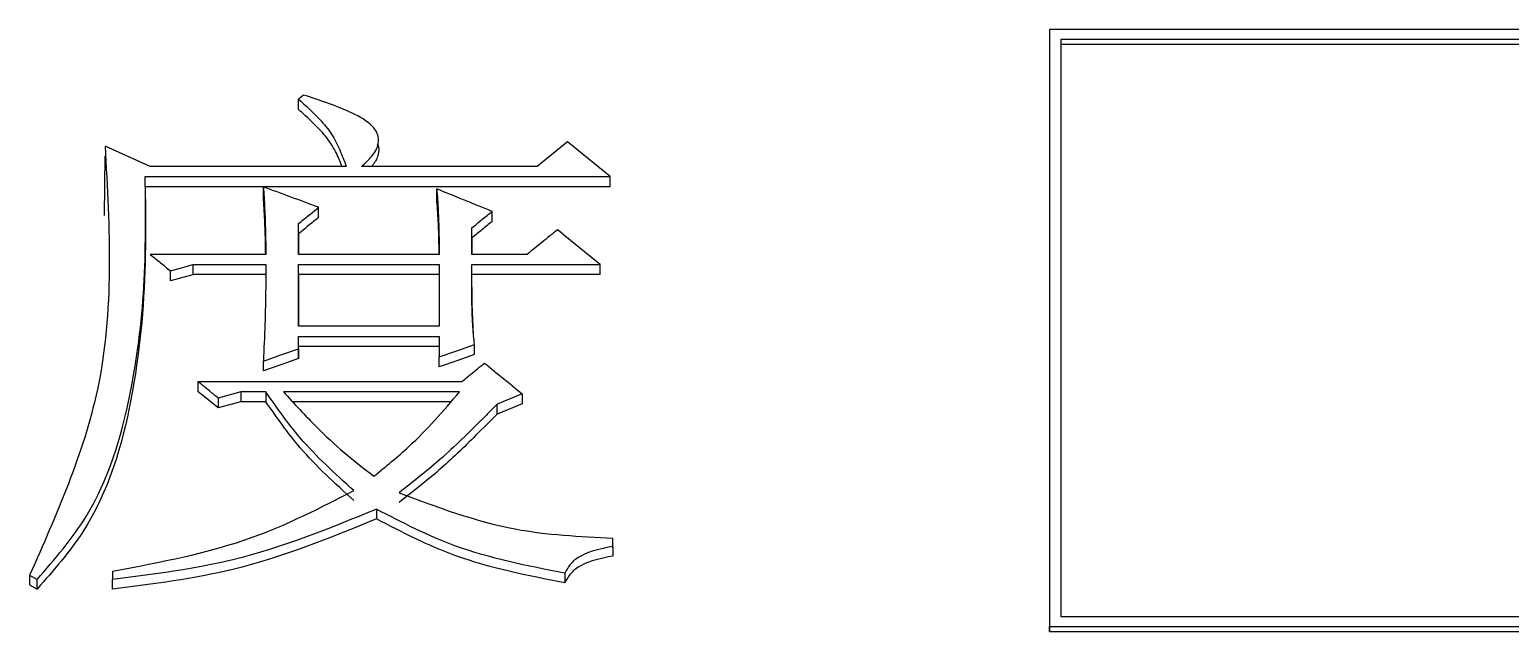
# Model space of a CAD drawing. Header units: millimetres. Extents: x 1852 to 4288, y 681 to 2404.
# Drawn here: x 2413.16 to 2419.53, y 2167.78 to 2170.37 of the extents above; entities that cross this region are included whole.
import ezdxf

# ---------------------------------------------------------------- set-up
doc = ezdxf.new("R2010")
doc.units = ezdxf.units.MM

msp = doc.modelspace()

# ---------------------------------------------------------------- linework, layer by layer
at = {"color": 7, "linetype": 'Continuous', "lineweight": 25}
for p, q in [((2439.6811, 2170.3687), (2417.5481, 2170.3686)), ((2417.5481, 2170.3686), (2417.5481, 2170.3462)), ((2417.5481, 2170.3462), (2417.5481, 2167.776)), ((2417.5981, 2170.3281), (2439.6311, 2170.3282)), ((2417.5981, 2170.3058), (2417.5981, 2170.3281)), ((2417.5981, 2170.3058), (2439.6311, 2170.3059)), ((2414.3376, 2170.0867), (2414.316, 2170.0691)), ((2414.316, 2170.0248), (2414.316, 2170.0691)), ((2414.6548, 2169.9208), (2414.6548, 2169.9212)), ((2413.6778, 2169.7791), (2413.4831, 2169.867)), ((2415.4735, 2169.8846), (2415.3436, 2169.7791)), ((2415.6573, 2169.7351), (2415.4735, 2169.8846)), ((2413.4805, 2169.5683), (2413.4831, 2169.823)), ((2413.6561, 2169.7351), (2415.6573, 2169.7351)), ((2413.6561, 2169.6913), (2413.6561, 2169.7351)), ((2414.5215, 2169.7791), (2413.6778, 2169.7791)), ((2415.3436, 2169.7791), (2414.5864, 2169.7791)), ((2415.6573, 2169.6913), (2415.6573, 2169.7351)), ((2415.6573, 2169.6913), (2413.6561, 2169.6913)), ((2414.1646, 2169.6473), (2414.1646, 2169.6911)), ((2414.911, 2169.6385), (2414.911, 2169.6823)), ((2414.4025, 2169.5594), (2414.4025, 2169.603)), ((2413.6578, 2169.5334), (2413.6578, 2169.5775)), ((2415.1489, 2169.5418), (2415.1489, 2169.5854)), ((2414.316, 2169.4003), (2414.316, 2169.5326)), ((2414.316, 2169.489), (2414.316, 2169.5326)), ((2414.316, 2169.489), (2414.316, 2169.4003)), ((2415.0624, 2169.4003), (2415.0624, 2169.5149)), ((2415.0624, 2169.4714), (2415.0624, 2169.5149)), ((2415.0624, 2169.4714), (2415.0624, 2169.4003)), ((2414.1754, 2169.4003), (2413.6778, 2169.4003)), ((2413.8617, 2169.3562), (2414.1754, 2169.3562)), ((2413.8617, 2169.3562), (2413.8617, 2169.3128)), ((2414.9218, 2169.4003), (2414.316, 2169.4003)), ((2414.316, 2169.3562), (2414.9218, 2169.3562)), ((2414.316, 2169.0913), (2414.316, 2169.3562)), ((2414.316, 2169.3129), (2414.316, 2169.3562)), ((2414.9218, 2169.3562), (2414.9218, 2169.0913)), ((2415.3004, 2169.4003), (2415.0624, 2169.4003)), ((2415.0624, 2169.3562), (2415.6141, 2169.3562)), ((2413.7643, 2169.2864), (2413.7643, 2169.3297)), ((2413.8617, 2169.3128), (2413.7643, 2169.2864)), ((2414.1754, 2169.3129), (2413.8617, 2169.3129)), ((2414.316, 2169.3129), (2414.316, 2169.0913)), ((2414.9218, 2169.3129), (2414.316, 2169.3129)), ((2415.6141, 2169.3129), (2415.0624, 2169.3129)), ((2414.9218, 2169.0913), (2414.316, 2169.0913)), ((2414.316, 2169.0471), (2414.9218, 2169.0471)), ((2414.316, 2168.994), (2414.316, 2169.0471)), ((2414.316, 2169.0041), (2414.316, 2169.0471)), ((2414.9218, 2169.0471), (2414.9218, 2168.9586)), ((2414.316, 2168.9511), (2414.316, 2169.0041)), ((2414.9218, 2169.0041), (2414.316, 2169.0041)), ((2414.316, 2168.994), (2414.316, 2168.9511)), ((2415.0732, 2168.9688), (2415.0732, 2169.0117)), ((2414.1646, 2168.8981), (2414.1646, 2168.9409)), ((2414.9218, 2168.9158), (2414.9218, 2168.9586)), ((2413.8833, 2168.8524), (2415.0191, 2168.8524)), ((2413.8833, 2168.8524), (2413.8833, 2168.8097)), ((2413.9699, 2168.7389), (2413.8833, 2168.8097)), ((2414.0672, 2168.8081), (2413.9699, 2168.7815)), ((2413.9699, 2168.7815), (2413.9699, 2168.7389)), ((2414.1754, 2168.8081), (2414.0672, 2168.8081)), ((2414.0672, 2168.8081), (2414.0672, 2168.7655)), ((2414.1754, 2168.8081), (2414.1754, 2168.7655)), ((2415.0083, 2168.8081), (2414.2511, 2168.8081)), ((2415.2788, 2168.7993), (2415.1706, 2168.755)), ((2415.2788, 2168.7993), (2415.2788, 2168.7566)), ((2414.0672, 2168.7655), (2413.9699, 2168.7389)), ((2414.1754, 2168.7655), (2414.0672, 2168.7655)), ((2414.9716, 2168.7655), (2414.2912, 2168.7655)), ((2415.2788, 2168.7566), (2415.1706, 2168.7124)), ((2415.1706, 2168.7124), (2415.1706, 2168.755)), ((2414.6514, 2168.3025), (2414.6514, 2168.2605)), ((2415.6682, 2168.1424), (2415.6682, 2168.178)), ((2415.6682, 2168.1362), (2415.6682, 2168.178)), ((2415.6682, 2168.1424), (2415.6682, 2168.1006)), ((2413.1585, 2168.0178), (2413.191, 2168)), ((2413.1585, 2168.0178), (2413.1585, 2167.9762)), ((2413.5155, 2168.0357), (2413.5155, 2168)), ((2415.4627, 2168.0267), (2415.4627, 2167.9851)), ((2413.1586, 2167.9762), (2413.191, 2167.9584)), ((2413.191, 2167.9584), (2413.191, 2168)), ((2413.5155, 2167.9584), (2413.5155, 2168)), ((2439.6311, 2167.8383), (2417.5981, 2167.8381)), ((2417.5481, 2167.797), (2439.6811, 2167.7971)), ((2417.5481, 2167.776), (2417.5481, 2167.797)), ((2417.5481, 2167.776), (2439.6811, 2167.7761))]:
    msp.add_line(p, q, dxfattribs=at)
at = {"color": 7, "linetype": 'Continuous', "lineweight": 25, "flags": 128}
for points in [[(2413.7643, 2169.3297), (2413.813, 2169.343), (2413.8617, 2169.3562)], [(2415.6141, 2169.3129), (2415.6141, 2169.3345), (2415.6141, 2169.3562)], [(2414.1646, 2168.9409), (2414.2403, 2168.9675), (2414.316, 2168.994)], [(2414.9218, 2168.9586), (2414.9975, 2168.9851), (2415.0732, 2169.0117)], [(2415.0732, 2168.9688), (2414.9975, 2168.9423), (2414.9218, 2168.9158)], [(2414.316, 2168.9511), (2414.2403, 2168.9246), (2414.1646, 2168.8981)]]:
    msp.add_lwpolyline(points, dxfattribs=at)
at = {"color": 7, "linetype": 'Continuous', "lineweight": 25}
for points, knots in [([(2417.5481, 2170.3686), (2417.5481, 2170.1132), (2417.5481, 2169.6025), (2417.5481, 2168.746), (2417.5481, 2168.142), (2417.5481, 2167.797)], [0, 0, 0, 0, 0.300081, 0.600162, 1, 1, 1, 1]), ([(2417.5981, 2167.8381), (2417.5981, 2168.0972), (2417.5981, 2168.6152), (2417.5981, 2169.4458), (2417.5981, 2170.0147), (2417.5981, 2170.3281)], [0, 0, 0, 0, 0.309921, 0.619841, 1, 1, 1, 1]), ([(2417.5981, 2167.8381), (2417.5981, 2168.0401), (2417.5981, 2168.4509), (2417.5981, 2169.2755), (2417.5981, 2169.8937), (2417.5981, 2170.3058)], [0, 0, 0, 0, 0.2437907, 0.495918, 1, 1, 1, 1]), ([(2414.316, 2170.0691), (2414.3473, 2170.0405), (2414.3987, 2169.9937), (2414.4601, 2169.9206), (2414.4941, 2169.8505), (2414.5124, 2169.8028), (2414.5215, 2169.7791)], [0, 0, 0, 0, 0.3455083, 0.5661755, 0.7836827, 1, 1, 1, 1]), ([(2414.5864, 2169.7791), (2414.6023, 2169.793), (2414.6335, 2169.8203), (2414.6637, 2169.8699), (2414.6595, 2169.923), (2414.6149, 2169.9753), (2414.5051, 2170.0321), (2414.4042, 2170.065), (2414.3376, 2170.0867)], [0, 0, 0, 0, 0.119334, 0.235111, 0.326467, 0.420991, 0.617683, 1, 1, 1, 1]), ([(2414.5028, 2169.7791), (2414.4944, 2169.801), (2414.4767, 2169.8471), (2414.4335, 2169.9113), (2414.3768, 2169.9694), (2414.3363, 2170.0063), (2414.316, 2170.0248)], [0, 0, 0, 0, 0.230715, 0.483743, 0.741016, 1, 1, 1, 1]), ([(2413.4831, 2169.867), (2413.5029, 2169.5113), (2413.5384, 2168.8748), (2413.2748, 2168.2801), (2413.1585, 2168.0178)], [0, 0, 0, 0, 0.558854, 1, 1, 1, 1]), ([(2414.6547, 2169.8769), (2414.6548, 2169.8767), (2414.6604, 2169.8679), (2414.6624, 2169.8476), (2414.656, 2169.8133), (2414.641, 2169.7923), (2414.6316, 2169.7791)], [0, 0, 0, 0, 0.004948, 0.290828, 0.556079, 1, 1, 1, 1]), ([(2413.191, 2168), (2413.2666, 2168.0874), (2413.4679, 2168.3206), (2413.598, 2168.7681), (2413.6611, 2169.262), (2413.6578, 2169.5767), (2413.6561, 2169.7351)], [0, 0, 0, 0, 0.180534, 0.481185, 0.738841, 1, 1, 1, 1]), ([(2413.6561, 2169.6913), (2413.6573, 2169.5826), (2413.6608, 2169.2769), (2413.6138, 2168.7744), (2413.4694, 2168.2762), (2413.2612, 2168.0384), (2413.191, 2167.9584)], [0, 0, 0, 0, 0.179534, 0.505448, 0.833516, 1, 1, 1, 1]), ([(2414.1646, 2169.6911), (2414.1666, 2169.6603), (2414.1707, 2169.5966), (2414.174, 2169.4996), (2414.1749, 2169.4334), (2414.1754, 2169.4003)], [0, 0, 0, 0, 0.317979, 0.65893, 1, 1, 1, 1]), ([(2414.4025, 2169.603), (2414.3629, 2169.6177), (2414.2836, 2169.6471), (2414.2042, 2169.6764), (2414.1646, 2169.6911)], [0, 0, 0, 0, 0.499999, 1, 1, 1, 1]), ([(2414.911, 2169.6823), (2414.9132, 2169.6515), (2414.9179, 2169.5892), (2414.9207, 2169.4952), (2414.9214, 2169.4319), (2414.9218, 2169.4003)], [0, 0, 0, 0, 0.328217, 0.664033, 1, 1, 1, 1]), ([(2415.1489, 2169.5854), (2415.1093, 2169.6016), (2415.0299, 2169.6339), (2414.9506, 2169.6662), (2414.911, 2169.6823)], [0, 0, 0, 0, 0.499999, 1, 1, 1, 1]), ([(2414.1746, 2169.4003), (2414.1744, 2169.417), (2414.1736, 2169.4666), (2414.1709, 2169.549), (2414.1667, 2169.6145), (2414.1646, 2169.6473)], [0, 0, 0, 0, 0.202528, 0.601166, 1, 1, 1, 1]), ([(2414.316, 2169.5326), (2414.3304, 2169.5443), (2414.3593, 2169.5678), (2414.3881, 2169.5913), (2414.4025, 2169.603)], [0, 0, 0, 0, 0.500001, 1, 1, 1, 1]), ([(2414.9212, 2169.4003), (2414.921, 2169.4167), (2414.9204, 2169.4647), (2414.9179, 2169.5442), (2414.9133, 2169.6071), (2414.911, 2169.6385)], [0, 0, 0, 0, 0.2065, 0.603092, 1, 1, 1, 1]), ([(2414.4025, 2169.5594), (2414.3881, 2169.5476), (2414.3593, 2169.5242), (2414.3304, 2169.5007), (2414.316, 2169.489)], [0, 0, 0, 0, 0.499998, 1, 1, 1, 1]), ([(2415.0624, 2169.5149), (2415.0768, 2169.5267), (2415.1057, 2169.5502), (2415.1345, 2169.5737), (2415.1489, 2169.5854)], [0, 0, 0, 0, 0.500001, 1, 1, 1, 1]), ([(2415.1489, 2169.5418), (2415.1345, 2169.5301), (2415.1057, 2169.5066), (2415.0768, 2169.4831), (2415.0624, 2169.4714)], [0, 0, 0, 0, 0.499998, 1, 1, 1, 1]), ([(2415.4302, 2169.5061), (2415.4086, 2169.4885), (2415.3653, 2169.4532), (2415.322, 2169.418), (2415.3004, 2169.4003)], [0, 0, 0, 0, 0.500001, 1, 1, 1, 1]), ([(2415.6141, 2169.3562), (2415.5834, 2169.3812), (2415.5221, 2169.4312), (2415.4608, 2169.4811), (2415.4302, 2169.5061)], [0, 0, 0, 0, 0.5, 1, 1, 1, 1]), ([(2413.6778, 2169.4003), (2413.6922, 2169.3885), (2413.7211, 2169.365), (2413.7499, 2169.3415), (2413.7643, 2169.3297)], [0, 0, 0, 0, 0.499999, 1, 1, 1, 1]), ([(2414.1754, 2169.3562), (2414.1752, 2169.3231), (2414.1749, 2169.2374), (2414.1721, 2169.0989), (2414.1671, 2168.9936), (2414.1646, 2168.9409)], [0, 0, 0, 0, 0.2395488, 0.6196988, 1, 1, 1, 1]), ([(2415.0732, 2169.0117), (2415.0708, 2169.0369), (2415.0678, 2169.0684), (2415.0657, 2169.1031), (2415.065, 2169.1157), (2415.0645, 2169.1251), (2415.0641, 2169.1346), (2415.0637, 2169.1441), (2415.0633, 2169.1567), (2415.0629, 2169.1693), (2415.0626, 2169.182), (2415.0624, 2169.1914), (2415.0622, 2169.2009), (2415.0621, 2169.2104), (2415.062, 2169.2198), (2415.0619, 2169.2325), (2415.0618, 2169.2451), (2415.0618, 2169.2577), (2415.0618, 2169.2672), (2415.0618, 2169.2766), (2415.0618, 2169.2861), (2415.0619, 2169.2956), (2415.0619, 2169.305), (2415.062, 2169.3129), (2415.0621, 2169.3208), (2415.0621, 2169.3271), (2415.0622, 2169.3334), (2415.0622, 2169.3381), (2415.0623, 2169.3429), (2415.0623, 2169.3489), (2415.0624, 2169.3533), (2415.0624, 2169.3562)], [0, 0, 0, 0, 0.2197284, 0.2746588, 0.3021238, 0.3295888, 0.3570537, 0.3845187, 0.4119837, 0.4669139, 0.4943788, 0.5218438, 0.5493087, 0.5767736, 0.6042386, 0.6317035, 0.6866335, 0.7140984, 0.7415633, 0.7690282, 0.7964931, 0.8239581, 0.851423, 0.8788879, 0.8926203, 0.9200852, 0.9338177, 0.9475502, 0.9612826, 0.9750151, 1, 1, 1, 1]), ([(2415.0626, 2169.2852), (2415.0626, 2169.2856), (2415.0625, 2169.2876), (2415.0625, 2169.2914), (2415.0625, 2169.3007), (2415.0625, 2169.3091), (2415.0624, 2169.3247), (2415.0624, 2169.3344), (2415.0624, 2169.3403)], [0, 0, 0, 0, 0.017551, 0.111249, 0.196743, 0.493071, 0.696882, 1, 1, 1, 1]), ([(2415.0698, 2169.0482), (2415.0698, 2169.0483), (2415.0698, 2169.0483), (2415.0698, 2169.049), (2415.0678, 2169.082), (2415.0635, 2169.1675), (2415.0629, 2169.2314), (2415.0626, 2169.2692), (2415.0626, 2169.2814), (2415.0626, 2169.2852)], [0, 0, 0, 0, 0.004122, 0.010144, 0.023857, 0.559001, 0.866591, 0.95816, 1, 1, 1, 1]), ([(2415.0191, 2168.8524), (2415.0316, 2168.8626), (2415.0541, 2168.881), (2415.0865, 2168.9076), (2415.1065, 2168.9239), (2415.1165, 2168.9321)], [0, 0, 0, 0, 0.384576, 0.692287, 1, 1, 1, 1]), ([(2415.1165, 2168.9321), (2415.1435, 2168.9099), (2415.1976, 2168.8657), (2415.2517, 2168.8214), (2415.2788, 2168.7993)], [0, 0, 0, 0, 0.499999, 1, 1, 1, 1]), ([(2413.9699, 2168.7815), (2413.9575, 2168.7917), (2413.9369, 2168.8085), (2413.9081, 2168.8321), (2413.8916, 2168.8456), (2413.8833, 2168.8524)], [0, 0, 0, 0, 0.428361, 0.714181, 1, 1, 1, 1]), ([(2414.5539, 2168.3825), (2414.4733, 2168.4556), (2414.3301, 2168.5855), (2414.2225, 2168.7404), (2414.1754, 2168.8081)], [0, 0, 0, 0, 0.56329, 1, 1, 1, 1]), ([(2414.2511, 2168.8081), (2414.2977, 2168.7571), (2414.3803, 2168.6665), (2414.5107, 2168.5451), (2414.5972, 2168.4781), (2414.6405, 2168.4446)], [0, 0, 0, 0, 0.391375, 0.694883, 1, 1, 1, 1]), ([(2414.6405, 2168.4446), (2414.6917, 2168.4864), (2414.7848, 2168.5624), (2414.9058, 2168.6858), (2414.9741, 2168.7673), (2415.0083, 2168.8081)], [0, 0, 0, 0, 0.378477, 0.688442, 1, 1, 1, 1]), ([(2414.5539, 2168.3404), (2414.4733, 2168.4134), (2414.3301, 2168.5431), (2414.2225, 2168.6979), (2414.1754, 2168.7655)], [0, 0, 0, 0, 0.563337, 1, 1, 1, 1]), ([(2415.1706, 2168.755), (2415.1668, 2168.7511), (2415.161, 2168.7452), (2415.1533, 2168.7375), (2415.1476, 2168.7316), (2415.1418, 2168.7258), (2415.1361, 2168.72), (2415.1303, 2168.7141), (2415.1246, 2168.7083), (2415.1188, 2168.7025), (2415.113, 2168.6967), (2415.1073, 2168.6908), (2415.0995, 2168.6831), (2415.0918, 2168.6754), (2415.0841, 2168.6676), (2415.0782, 2168.6619), (2415.0724, 2168.6561), (2415.0666, 2168.6503), (2415.0607, 2168.6446), (2415.049, 2168.6331), (2415.0077, 2168.593), (2414.9103, 2168.5002), (2414.8121, 2168.4232), (2414.7488, 2168.3735)], [0, 0, 0, 0, 0.028965, 0.043448, 0.057931, 0.072414, 0.086896, 0.101379, 0.115862, 0.130344, 0.144827, 0.15931, 0.173793, 0.202758, 0.217241, 0.231723, 0.246206, 0.260689, 0.275172, 0.289654, 0.347586, 0.579334, 1, 1, 1, 1]), ([(2415.1706, 2168.7124), (2415.1399, 2168.6813), (2415.0585, 2168.5989), (2414.9226, 2168.4671), (2414.8068, 2168.3768), (2414.7488, 2168.3315)], [0, 0, 0, 0, 0.231872, 0.614997, 1, 1, 1, 1]), ([(2413.5155, 2168.0357), (2413.7219, 2168.0744), (2414.0878, 2168.1432), (2414.4124, 2168.3098), (2414.5539, 2168.3825)], [0, 0, 0, 0, 0.563872, 1, 1, 1, 1]), ([(2414.7488, 2168.3735), (2414.913, 2168.3116), (2415.2083, 2168.2003), (2415.5269, 2168.1848), (2415.6682, 2168.178)], [0, 0, 0, 0, 0.55643, 1, 1, 1, 1]), ([(2414.6514, 2168.3025), (2414.4487, 2168.2197), (2414.0849, 2168.0711), (2413.6903, 2168.0218), (2413.5155, 2168)], [0, 0, 0, 0, 0.557128, 1, 1, 1, 1]), ([(2415.4627, 2168.0267), (2415.3015, 2168.0582), (2415.0156, 2168.1141), (2414.762, 2168.2453), (2414.6514, 2168.3025)], [0, 0, 0, 0, 0.563683, 1, 1, 1, 1]), ([(2414.6514, 2168.2605), (2414.4487, 2168.1778), (2414.0848, 2168.0294), (2413.6903, 2167.9802), (2413.5155, 2167.9584)], [0, 0, 0, 0, 0.557096, 1, 1, 1, 1]), ([(2415.4627, 2167.9851), (2415.3015, 2168.0166), (2415.0157, 2168.0724), (2414.762, 2168.2034), (2414.6514, 2168.2605)], [0, 0, 0, 0, 0.563727, 1, 1, 1, 1]), ([(2415.6682, 2168.1424), (2415.6206, 2168.1328), (2415.5548, 2168.1196), (2415.4858, 2168.0716), (2415.4703, 2168.0415), (2415.4627, 2168.0267)], [0, 0, 0, 0, 0.571287, 0.789427, 1, 1, 1, 1]), ([(2415.6682, 2168.1362), (2415.6682, 2168.1295), (2415.6682, 2168.1177), (2415.6682, 2168.1058), (2415.6682, 2168.1006)], [0, 0, 0, 0, 0.56, 1, 1, 1, 1]), ([(2415.6682, 2168.1006), (2415.6206, 2168.0911), (2415.5549, 2168.0779), (2415.4858, 2168.03), (2415.4703, 2167.9999), (2415.4627, 2167.9851)], [0, 0, 0, 0, 0.571439, 0.78955, 1, 1, 1, 1])]:
    msp.add_open_spline(points, degree=3, knots=knots, dxfattribs=at)

doc.saveas('drawing.dxf')
